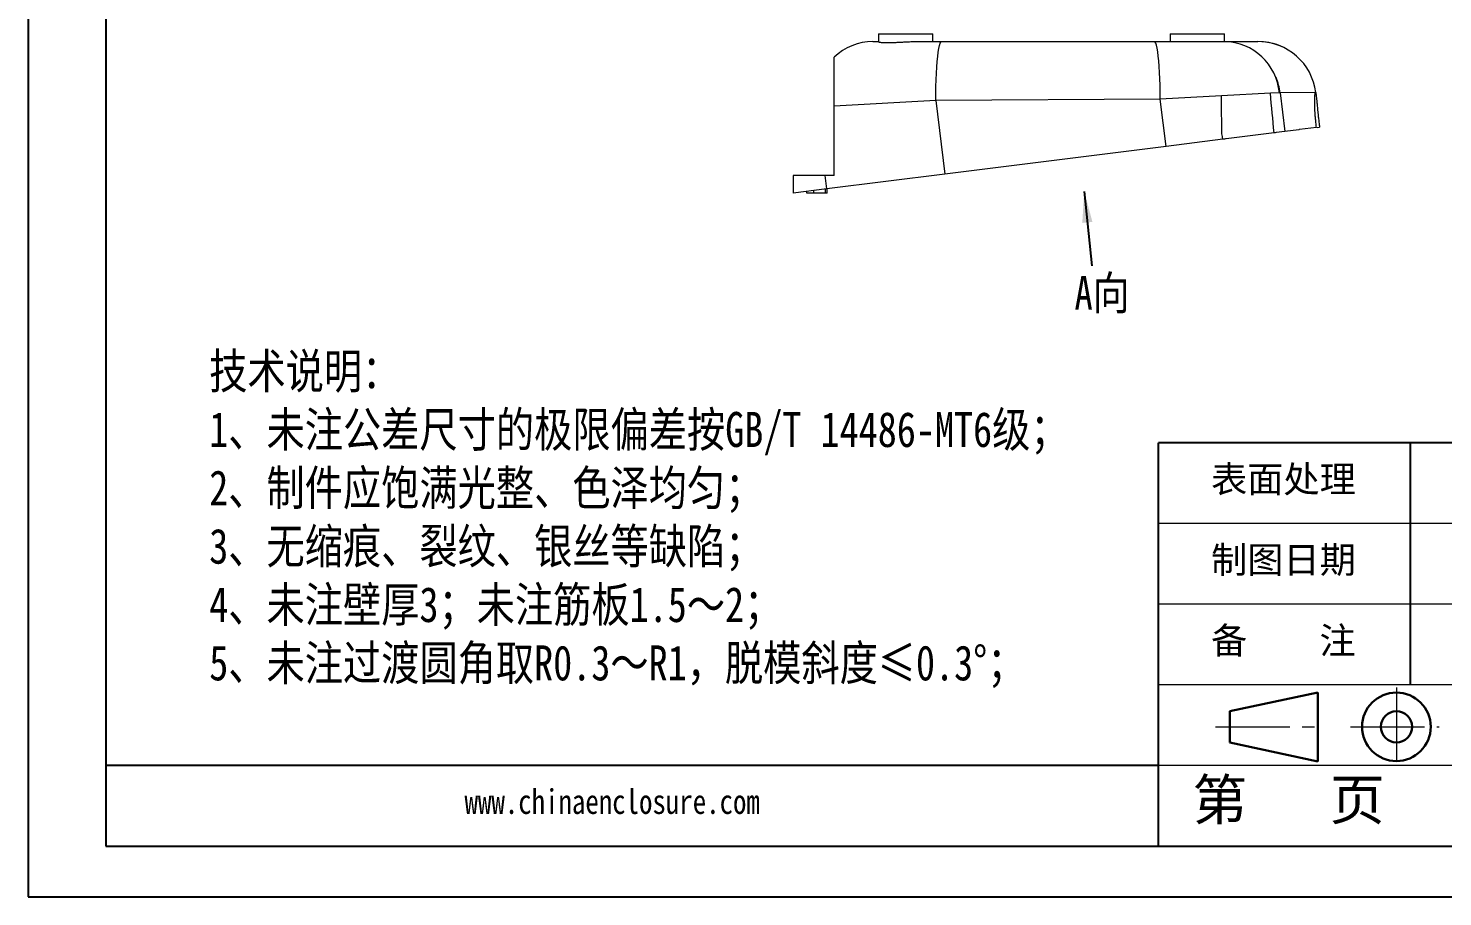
# Model space of a CAD drawing. Header units: inches. Extents: x 2104 to 4248, y 410 to 955.
# Drawn here: x 3476.8 to 3840.6, y 409.8 to 633.3 of the extents above; entities that cross this region are included whole.
import ezdxf

# ---------------------------------------------------------------- set-up
doc = ezdxf.new("R2010")
doc.units = ezdxf.units.IN
doc.linetypes.add('CENTER2', pattern=[28.575, 19.05, -3.175, 3.175, -3.175])
doc.layers.add('文字', color=81, linetype='Continuous')
for name, color, linetype, lineweight in [('粗实线', 7, 'Continuous', 30), ('细实线', 3, 'Continuous', 9), ('细点划线', 2, 'CENTER2', 9)]:
    doc.layers.add(name, color=color, linetype=linetype, lineweight=lineweight)
doc.styles.add('SLDTEXTSTYLE2', font='TXT', dxfattribs={"width": 0.6, "bigfont": 'bigfont'})
doc.styles.get("Standard").update_dxf_attribs({"font": 'txt', "bigfont": 'gbcbig.shx'})
doc.styles.add('宋体', font='', dxfattribs={"width": 0.8, "height": 3.5})
doc.styles.get('宋体').set_extended_font_data('SimSun')
doc.dimstyles.new('15', dxfattribs={"dimtxt": 12, "dimasz": 8, "dimexe": 1.25, "dimexo": 0.625, "dimtad": 0, "dimtxsty": 'SLDTEXTSTYLE2', "dimcen": 2, "dimclrd": 256, "dimclre": 256, "dimclrt": 256, "dimadec": 0, "dimazin": 0, "dimtfac": 1, "dimtmove": 0, "dimatfit": 3, "dimfxl": 1, "dimarcsym": 0})

msp = doc.modelspace()

# ---------------------------------------------------------------- linework, layer by layer
for p, q in [((3476.769, 954.773), (3476.769, 409.797)), ((3496.713, 941.797), (3496.713, 422.773)), ((3476.769, 662.101), (3476.769, 409.797)), ((3923.129, 526.578), (3767.422, 526.578)), ((3767.422, 422.773), (3767.422, 526.578)), ((3832.3, 464.295), (3832.3, 526.578)), ((3767.422, 443.534), (3496.713, 443.534)), ((3496.713, 422.773), (4234.544, 422.773)), ((3476.769, 409.797), (4247.519, 409.797)), ((3476.769, 409.797), (3833.598, 409.797))]:
    msp.add_line(p, q)
at = {"color": 7, "linetype": 'Continuous', "lineweight": 15}
for p, q in [((3694.005, 629.89), (3695.447, 629.89)), ((3695.447, 631.89), (3695.447, 629.83)), ((3695.447, 631.89), (3702.447, 631.89)), ((3702.447, 631.89), (3709.447, 631.89)), ((3704.696, 629.89), (3711.656, 629.89)), ((3709.447, 629.89), (3709.447, 631.89)), ((3711.656, 629.89), (3766.436, 629.89)), ((3766.436, 629.89), (3782.804, 629.89)), ((3770.447, 631.89), (3770.447, 629.89)), ((3770.447, 631.89), (3777.447, 631.89)), ((3777.447, 631.89), (3784.447, 631.89)), ((3784.43, 629.887), (3784.421, 629.888)), ((3784.447, 629.888), (3784.447, 631.89)), ((3784.447, 629.89), (3793.038, 629.89)), ((3767.91, 615.075), (3710.162, 614.702)), ((3783.637, 615.913), (3767.91, 615.075)), ((3769.435, 602.93), (3767.91, 615.075)), ((3798.711, 616.717), (3799.96, 606.762)), ((3808, 616.127), (3807.921, 616.758)), ((3710.162, 614.702), (3684.01, 613.308)), ((3684.01, 595.39), (3684.01, 613.308)), ((3710.162, 614.702), (3712.536, 595.788)), ((3808.083, 607.781), (3803.741, 607.236)), ((3808.297, 607.808), (3808.867, 607.88)), ((3784.01, 604.759), (3769.435, 602.93)), ((3797.188, 606.414), (3784.873, 604.868)), ((3799.96, 606.762), (3797.702, 606.478)), ((3803.546, 607.212), (3799.96, 606.762)), ((3769.435, 602.93), (3712.536, 595.788)), ((3673.51, 595.39), (3673.51, 590.89)), ((3681.698, 595.39), (3673.51, 595.39)), ((3682.127, 591.971), (3681.698, 595.39)), ((3684.01, 595.39), (3681.698, 595.39)), ((3712.536, 595.788), (3682.127, 591.971)), ((3682.127, 591.971), (3673.51, 590.89)), ((3677.01, 590.89), (3677.01, 591.329)), ((3678.848, 590.89), (3677.01, 590.89)), ((3678.848, 590.89), (3678.848, 591.56)), ((3681.848, 590.89), (3678.848, 590.89)), ((3681.848, 590.89), (3681.848, 591.936)), ((3682.219, 590.89), (3681.848, 590.89)), ((3682.219, 590.89), (3682.219, 591.983))]:
    msp.add_line(p, q, dxfattribs=at)
at = {"color": 8, "linetype": 'Continuous', "lineweight": 15}
for p, q in [((3796.233, 616.585), (3783.637, 615.913)), ((3798.711, 616.717), (3796.233, 616.585)), ((3807.896, 616.758), (3798.538, 616.716)), ((3807.921, 616.758), (3807.896, 616.758))]:
    msp.add_line(p, q, dxfattribs=at)
at = {"color": 7, "linetype": 'Continuous', "lineweight": 15, "flags": 128}
for points in [[(3710.162, 614.702), (3710.171, 616.526), (3710.202, 618.325), (3710.254, 620.073), (3710.327, 621.745), (3710.42, 623.315), (3710.531, 624.761), (3710.659, 626.06), (3710.801, 627.193), (3710.956, 628.144), (3711.122, 628.899), (3711.295, 629.447), (3711.474, 629.778), (3711.656, 629.89)], [(3767.91, 615.075), (3767.897, 616.867), (3767.864, 618.631), (3767.81, 620.341), (3767.736, 621.974), (3767.643, 623.504), (3767.533, 624.911), (3767.408, 626.174), (3767.268, 627.275), (3767.116, 628.198), (3766.955, 628.93), (3766.786, 629.46), (3766.613, 629.782), (3766.436, 629.89)]]:
    msp.add_lwpolyline(points, dxfattribs=at)
at = {"color": 7, "linetype": 'Continuous', "lineweight": 15}
for centre, radius, start, end in [((3694.034, 615.444), 14.446, 90.11216, 133.94094), ((3793.038, 614.89), 15, 60.07357, 90), ((3793.038, 614.89), 15, 7.15855, 90)]:
    msp.add_arc(centre, radius, start, end, dxfattribs=at)
at = {"color": 8, "linetype": 'Continuous', "lineweight": 15}
for centre, radius, start, end in [((3784.136, 615.43), 14.46, 5.06728, 88.83447), ((3783.556, 614.902), 15.263, 6.82653, 22.05992)]:
    msp.add_arc(centre, radius, start, end, dxfattribs=at)
at = {"color": 7, "linetype": 'Continuous', "lineweight": 15}
for centre, major_axis, ratio, start_param, end_param in [((3778.474, 503.085), (-1.064, 285.298), 0.0213076, 5.0820147, 5.1188919), ((3775.217, 529.036), (-40.982, 487.398), 0.0587174, 4.8668818, 4.8880549), ((3953.712, -893.014), (-195.522, 1606.16), 0.0213076, 5.9111112, 5.9135596)]:
    msp.add_ellipse(centre, major_axis=major_axis, ratio=ratio, start_param=start_param, end_param=end_param, dxfattribs=at)
for points, knots in [([(3695.462, 629.83), (3695.457, 629.827), (3695.427, 629.808), (3695.562, 629.758), (3695.874, 629.697), (3696.394, 629.646), (3697.077, 629.618), (3697.919, 629.617), (3698.877, 629.641), (3699.941, 629.689), (3701.067, 629.75), (3702.244, 629.815), (3703.249, 629.861), (3704.07, 629.885), (3704.487, 629.888), (3704.696, 629.89)], [0, 0, 0, 0, 0.0163308, 0.1034217, 0.1929975, 0.2807375, 0.3710548, 0.4582062, 0.5479063, 0.634744, 0.7240643, 0.8115441, 0.9015494, 0.9505531, 1, 1, 1, 1]), ([(3782.804, 629.89), (3783.281, 629.89), (3783.657, 629.886), (3784.073, 629.884), (3784.184, 629.884), (3784.349, 629.885), (3784.404, 629.886), (3784.43, 629.887)], [0, 0, 0, 0, 0.5, 0.5, 0.75, 0.75, 1, 1, 1, 1]), ([(3684.01, 613.308), (3684.01, 614.107), (3684.01, 614.907), (3684.01, 616.11), (3684.01, 616.514), (3684.01, 617.295), (3684.01, 617.676), (3684.01, 618.419), (3684.01, 618.781), (3684.01, 619.487), (3684.01, 619.823), (3684.01, 620.468), (3684.01, 620.776), (3684.01, 621.365), (3684.01, 621.647), (3684.01, 622.441), (3684.01, 622.908), (3684.01, 623.533), (3684.01, 623.728), (3684.01, 624.097), (3684.01, 624.269), (3684.01, 625.068), (3684.01, 625.521), (3684.01, 625.846)], [0, 0, 0, 0, 0.125, 0.125, 0.1875, 0.1875, 0.25, 0.25, 0.3125, 0.3125, 0.375, 0.375, 0.4375, 0.4375, 0.5, 0.5, 0.625, 0.625, 0.6875, 0.6875, 0.75, 0.75, 1, 1, 1, 1]), ([(3808.083, 607.781), (3808.029, 608.209), (3807.98, 608.637), (3807.917, 609.244), (3807.897, 609.442), (3807.861, 609.829), (3807.844, 610.019), (3807.797, 610.564), (3807.772, 610.899), (3807.73, 611.529), (3807.713, 611.825), (3807.672, 612.641), (3807.656, 613.105), (3807.643, 613.723), (3807.64, 613.916), (3807.637, 614.277), (3807.637, 614.445), (3807.639, 614.916), (3807.644, 615.189), (3807.659, 615.666), (3807.669, 615.87), (3807.704, 616.393), (3807.732, 616.624), (3807.762, 616.757)], [0, 0, 0, 0, 0.0625, 0.0625, 0.09375, 0.09375, 0.125, 0.125, 0.1875, 0.1875, 0.25, 0.25, 0.375, 0.375, 0.4375, 0.4375, 0.5, 0.5, 0.625, 0.625, 0.75, 0.75, 1, 1, 1, 1]), ([(3807.762, 616.757), (3807.771, 616.788), (3807.787, 616.85), (3807.808, 616.892), (3807.822, 616.883), (3807.826, 616.88)], [0, 0, 0, 0, 0.4019111, 0.8042215, 1, 1, 1, 1]), ([(3807.896, 616.758), (3807.931, 616.627), (3807.967, 616.4), (3808.03, 615.885), (3808.052, 615.685), (3808.1, 615.215), (3808.126, 614.945), (3808.185, 614.322), (3808.217, 613.968), (3808.294, 613.153), (3808.337, 612.695), (3808.417, 611.877), (3808.447, 611.586), (3808.495, 611.116), (3808.512, 610.953), (3808.548, 610.615), (3808.567, 610.439), (3808.626, 609.901), (3808.669, 609.523), (3808.74, 608.921), (3808.764, 608.714), (3808.815, 608.299), (3808.841, 608.09), (3808.867, 607.88)], [0, 0, 0, 0, 0.25, 0.25, 0.375, 0.375, 0.5, 0.5, 0.625, 0.625, 0.75, 0.75, 0.8125, 0.8125, 0.84375, 0.84375, 0.875, 0.875, 0.9375, 0.9375, 0.96875, 0.96875, 1, 1, 1, 1])]:
    msp.add_open_spline(points, degree=3, knots=knots, dxfattribs=at)
for points in [[(3784.873, 604.868), (3784.588, 604.832), (3784.3, 604.796), (3784.01, 604.759)], [(3797.702, 606.478), (3797.537, 606.457), (3797.366, 606.436), (3797.188, 606.414)], [(3803.741, 607.236), (3803.676, 607.228), (3803.612, 607.22), (3803.546, 607.212)]]:
    msp.add_open_spline(points, degree=3, dxfattribs=at)
at = {"layer": '粗实线', "color": 7}
for p, q in [((3808.454, 462.353), (3785.769, 457.544)), ((3808.454, 462.353), (3808.454, 444.574)), ((3785.769, 457.544), (3785.769, 449.522)), ((3785.769, 449.522), (3808.454, 444.574))]:
    msp.add_line(p, q, dxfattribs=at)
for radius in [8.819, 4.011]:
    msp.add_circle((3828.643, 453.533), radius, dxfattribs=at)
at = {"layer": '细实线', "color": 7}
for p, q in [((3923.129, 505.817), (3767.422, 505.817)), ((3923.129, 485.056), (3767.422, 485.056)), ((4234.544, 464.295), (3767.422, 464.295)), ((3923.129, 443.534), (3767.422, 443.534))]:
    msp.add_line(p, q, dxfattribs=at)
at = {"layer": '细点划线', "color": 7}
for p, q in [((3828.643, 463.685), (3828.643, 443.534)), ((3782.152, 453.533), (3810.191, 453.533)), ((3816.848, 453.533), (3839.642, 453.533))]:
    msp.add_line(p, q, dxfattribs=at)

# ---------------------------------------------------------------- texts
at = {"char_height": 6.82759, "width": 3880.46468, "attachment_point": 1}
for s, insert in [('{\\fSimHei|b0|i0|c134|p49;表面处理}', (3780.962, 520.686)), ('{\\fSimHei|b0|i0|c134|p49;制图日期}', (3780.962, 499.925)), ('{\\fSimHei|b0|i0|c134|p49;备    注}', (3780.962, 479.164))]:
    msp.add_mtext(s, dxfattribs=dict(at, insert=insert))
at = {"layer": '文字', "color": 0, "attachment_point": 1, "style": '宋体'}
for s, insert, char_height, width in [('{\\H1.111x;A向}', (3745.837, 569.516), 7.78536, 90.00751), ('{\\H1.111x;技术说明：\\P1、未注公差尺寸的极限偏差按GB/T 14486-MT6级；\\P2、制件应饱满光整、色泽均匀；\\P3、无缩痕、裂纹、银丝等缺陷；\\P4、未注壁厚3；未注筋板1.5～2；\\P5、未注过渡圆角取R0.3～R1，脱模斜度≤0.3%%D；}', (3523.303, 549.585), 8.10975, 295.38435), ('www.chinaenclosure.com', (3588.973, 437.459), 6.34363, 111.45144)]:
    msp.add_mtext(s, dxfattribs=dict(at, insert=insert, char_height=char_height, width=width))
at = {"layer": '细实线', "color": 7, "insert": (3776.157, 439.966), "char_height": 10.38048, "width": 77.85361, "attachment_point": 1}
msp.add_mtext('{\\fSimSun|b0|i0|c134|p54;第   页}', dxfattribs=at)

# ---------------------------------------------------------------- leaders
at = {"color": 3}
msp.add_leader([(3748.351, 591.302), (3750.285, 572.204)], dimstyle='15', dxfattribs=at)

doc.saveas('drawing.dxf')
